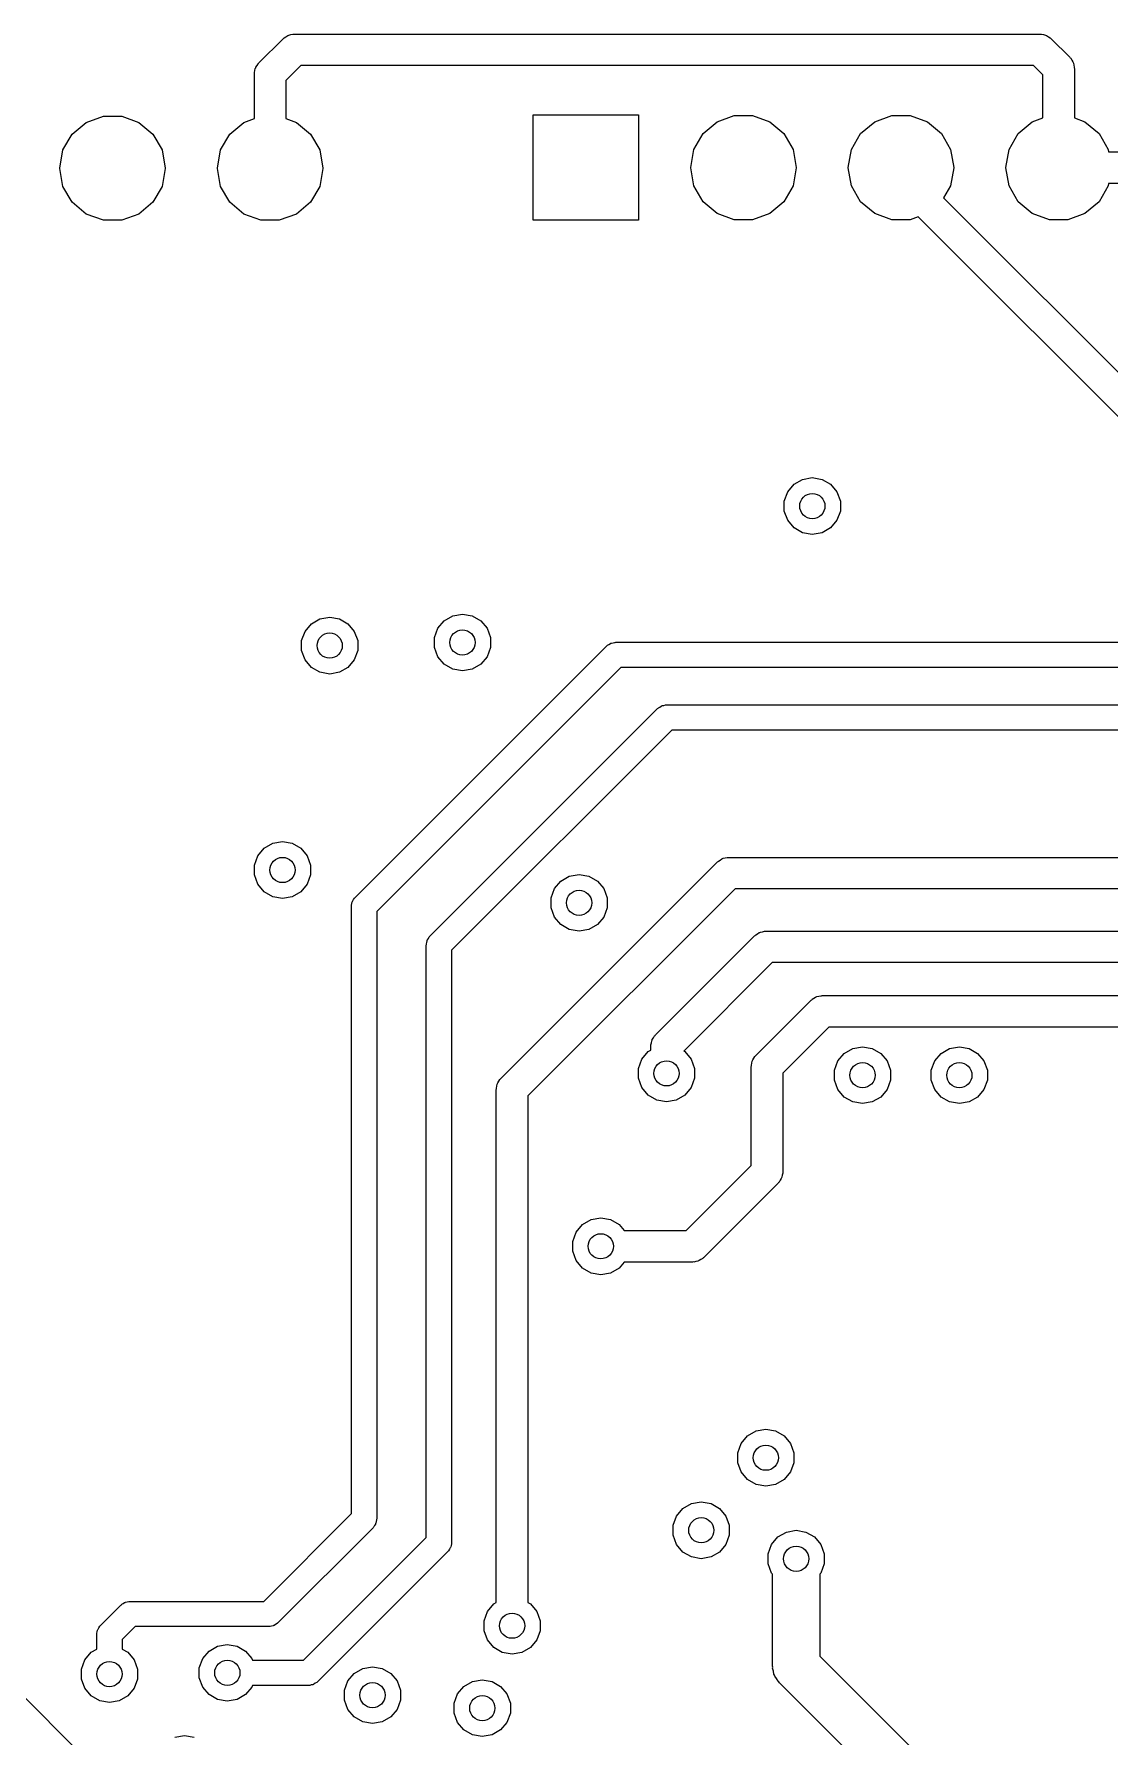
# Model space of a CAD drawing. Extents: x 91.5 to 189.2, y -113.3 to -60.6.
# Drawn here: x 132.84 to 150.19, y -88.09 to -60.63 of the extents above; entities that cross this region are included whole.
import ezdxf

# ---------------------------------------------------------------- set-up
doc = ezdxf.new("R2010")
doc.units = 0
doc.header["$MEASUREMENT"] = 0
doc.layers.add('BLACK', color=7, linetype='CONTINUOUS')

msp = doc.modelspace()

# ---------------------------------------------------------------- linework, layer by layer
at = {"layer": 'Black'}
for p, q in [((136.47, -61.0904), (136.86, -60.7004)), ((136.86, -60.7004), (136.87, -60.694)), ((136.87, -60.694), (136.877, -60.6854)), ((136.877, -60.6854), (136.905, -60.6688)), ((136.905, -60.6688), (136.933, -60.6498)), ((136.933, -60.6498), (136.943, -60.6469)), ((136.943, -60.6469), (136.953, -60.6413)), ((136.953, -60.6413), (136.986, -60.6356)), ((136.986, -60.6356), (137.018, -60.627)), ((137.018, -60.627), (137.029, -60.6279)), ((137.029, -60.6279), (137.04, -60.626)), ((137.04, -60.626), (149.06, -60.626)), ((149.06, -60.626), (149.071, -60.6279)), ((149.071, -60.6279), (149.082, -60.627)), ((149.082, -60.627), (149.114, -60.6356)), ((149.114, -60.6356), (149.147, -60.6413)), ((149.147, -60.6413), (149.157, -60.6469)), ((149.157, -60.6469), (149.167, -60.6498)), ((149.167, -60.6498), (149.195, -60.6688)), ((149.195, -60.6688), (149.223, -60.6854)), ((149.223, -60.6854), (149.23, -60.694)), ((149.23, -60.694), (149.24, -60.7004)), ((149.24, -60.7004), (149.54, -61.0004)), ((136.397, -61.2479), (136.406, -61.2158)), ((136.398, -61.259), (136.397, -61.2479)), ((136.406, -61.2158), (136.411, -61.1831)), ((136.411, -61.1831), (136.417, -61.1734)), ((136.417, -61.1734), (136.42, -61.1627)), ((136.42, -61.1627), (136.439, -61.1355)), ((136.439, -61.1355), (136.455, -61.1067)), ((136.455, -61.1067), (136.464, -61.0995)), ((136.464, -61.0995), (136.47, -61.0904)), ((137.145, -61.134), (136.904, -61.3752)), ((148.955, -61.134), (137.145, -61.134)), ((149.106, -61.2852), (148.955, -61.134)), ((149.54, -61.0004), (149.546, -61.0095)), ((149.546, -61.0095), (149.555, -61.0167)), ((149.555, -61.0167), (149.571, -61.0455)), ((149.571, -61.0455), (149.59, -61.0727)), ((149.59, -61.0727), (149.593, -61.0834)), ((149.593, -61.0834), (149.599, -61.0931)), ((149.599, -61.0931), (149.604, -61.1258)), ((149.604, -61.1258), (149.613, -61.1579)), ((149.613, -61.1579), (149.612, -61.169)), ((149.612, -61.169), (149.614, -61.18)), ((149.614, -61.18), (149.614, -61.9784)), ((136.396, -61.27), (136.398, -61.259)), ((136.396, -61.9884), (136.396, -61.27)), ((136.904, -61.3752), (136.904, -61.9884)), ((149.106, -61.9784), (149.106, -61.2852)), ((133.459, -62.2404), (133.685, -62.0506)), ((133.685, -62.0506), (133.962, -61.9497)), ((133.962, -61.9497), (134.258, -61.9497)), ((134.258, -61.9497), (134.535, -62.0506)), ((134.535, -62.0506), (134.761, -62.2404)), ((135.999, -62.2404), (136.225, -62.0506)), ((136.225, -62.0506), (136.396, -61.9884)), ((136.904, -61.9884), (137.075, -62.0506)), ((137.075, -62.0506), (137.301, -62.2404)), ((140.89, -63.63), (140.89, -61.93)), ((140.89, -61.93), (142.59, -61.93)), ((142.59, -61.93), (142.59, -63.63)), ((143.629, -62.2304), (143.855, -62.0406)), ((143.855, -62.0406), (144.132, -61.9397)), ((144.132, -61.9397), (144.428, -61.9397)), ((144.428, -61.9397), (144.705, -62.0406)), ((144.705, -62.0406), (144.931, -62.2304)), ((146.169, -62.2304), (146.395, -62.0406)), ((146.395, -62.0406), (146.672, -61.9397)), ((146.672, -61.9397), (146.968, -61.9397)), ((146.968, -61.9397), (147.245, -62.0406)), ((147.245, -62.0406), (147.471, -62.2304)), ((148.709, -62.2304), (148.935, -62.0406)), ((148.935, -62.0406), (149.106, -61.9784)), ((149.614, -61.9784), (149.785, -62.0406)), ((149.785, -62.0406), (150.011, -62.2304)), ((133.311, -62.496), (133.459, -62.2404)), ((134.761, -62.2404), (134.909, -62.496)), ((135.851, -62.496), (135.999, -62.2404)), ((137.301, -62.2404), (137.449, -62.496)), ((143.481, -62.486), (143.629, -62.2304)), ((144.931, -62.2304), (145.079, -62.486)), ((146.021, -62.486), (146.169, -62.2304)), ((147.471, -62.2304), (147.619, -62.486)), ((148.561, -62.486), (148.709, -62.2304)), ((150.011, -62.2304), (150.159, -62.486)), ((133.26, -62.7868), (133.311, -62.496)), ((134.909, -62.496), (134.96, -62.7868)), ((135.8, -62.7868), (135.851, -62.496)), ((137.449, -62.496), (137.5, -62.7868)), ((143.43, -62.7768), (143.481, -62.486)), ((145.079, -62.486), (145.13, -62.7768)), ((145.97, -62.7768), (146.021, -62.486)), ((147.619, -62.486), (147.67, -62.7768)), ((148.51, -62.7768), (148.561, -62.486)), ((150.159, -62.486), (150.166, -62.526)), ((150.166, -62.526), (150.85, -62.526)), ((133.26, -62.7932), (133.26, -62.7868)), ((133.311, -63.084), (133.26, -62.7932)), ((134.96, -62.7932), (134.909, -63.084)), ((134.96, -62.7868), (134.96, -62.7932)), ((135.8, -62.7932), (135.8, -62.7868)), ((135.851, -63.084), (135.8, -62.7932)), ((137.5, -62.7932), (137.449, -63.084)), ((137.5, -62.7868), (137.5, -62.7932)), ((143.43, -62.7832), (143.43, -62.7768)), ((143.481, -63.074), (143.43, -62.7832)), ((145.13, -62.7832), (145.079, -63.074)), ((145.13, -62.7768), (145.13, -62.7832)), ((145.97, -62.7832), (145.97, -62.7768)), ((146.021, -63.074), (145.97, -62.7832)), ((147.67, -62.7832), (147.619, -63.074)), ((147.67, -62.7768), (147.67, -62.7832)), ((148.51, -62.7832), (148.51, -62.7768)), ((148.561, -63.074), (148.51, -62.7832)), ((133.459, -63.3396), (133.311, -63.084)), ((134.909, -63.084), (134.761, -63.3396)), ((135.999, -63.3396), (135.851, -63.084)), ((137.449, -63.084), (137.301, -63.3396)), ((143.629, -63.3296), (143.481, -63.074)), ((145.079, -63.074), (144.931, -63.3296)), ((146.169, -63.3296), (146.021, -63.074)), ((147.619, -63.074), (147.507, -63.2677)), ((148.709, -63.3296), (148.561, -63.074)), ((150.159, -63.074), (150.011, -63.3296)), ((150.166, -63.034), (150.159, -63.074)), ((150.745, -63.034), (150.166, -63.034)), ((133.685, -63.5294), (133.459, -63.3396)), ((134.761, -63.3396), (134.535, -63.5294)), ((136.225, -63.5294), (135.999, -63.3396)), ((137.301, -63.3396), (137.075, -63.5294)), ((143.855, -63.5194), (143.629, -63.3296)), ((144.931, -63.3296), (144.705, -63.5194)), ((146.395, -63.5194), (146.169, -63.3296)), ((147.507, -63.2677), (152.43, -68.1904)), ((148.935, -63.5194), (148.709, -63.3296)), ((150.011, -63.3296), (149.785, -63.5194)), ((133.962, -63.6303), (133.685, -63.5294)), ((134.258, -63.6303), (133.962, -63.6303)), ((134.535, -63.5294), (134.258, -63.6303)), ((136.502, -63.6303), (136.225, -63.5294)), ((136.798, -63.6303), (136.502, -63.6303)), ((137.075, -63.5294), (136.798, -63.6303)), ((142.59, -63.63), (140.89, -63.63)), ((144.132, -63.6203), (143.855, -63.5194)), ((144.428, -63.6203), (144.132, -63.6203)), ((144.705, -63.5194), (144.428, -63.6203)), ((146.672, -63.6203), (146.395, -63.5194)), ((146.968, -63.6203), (146.672, -63.6203)), ((147.095, -63.574), (146.968, -63.6203)), ((151.996, -68.4752), (147.095, -63.574)), ((149.212, -63.6203), (148.935, -63.5194)), ((149.508, -63.6203), (149.212, -63.6203)), ((149.785, -63.5194), (149.508, -63.6203)), ((145.095, -67.8884), (145.233, -67.8087)), ((145.233, -67.8087), (145.39, -67.7811)), ((145.39, -67.7811), (145.547, -67.8087)), ((145.547, -67.8087), (145.685, -67.8884)), ((144.938, -68.1603), (144.993, -68.0105)), ((144.993, -68.0105), (145.095, -67.8884)), ((145.685, -67.8884), (145.787, -68.0105)), ((145.787, -68.0105), (145.842, -68.1603)), ((144.938, -68.3197), (144.938, -68.1603)), ((144.993, -68.4695), (144.938, -68.3197)), ((145.842, -68.3197), (145.787, -68.4695)), ((145.842, -68.1603), (145.842, -68.3197)), ((145.095, -68.5916), (144.993, -68.4695)), ((145.233, -68.6713), (145.095, -68.5916)), ((145.685, -68.5916), (145.547, -68.6713)), ((145.787, -68.4695), (145.685, -68.5916)), ((145.39, -68.6989), (145.233, -68.6713)), ((145.547, -68.6713), (145.39, -68.6989)), ((137.453, -70.0587), (137.61, -70.0311)), ((137.61, -70.0311), (137.767, -70.0587)), ((139.455, -70.0884), (139.593, -70.0087)), ((139.593, -70.0087), (139.75, -69.9811)), ((139.75, -69.9811), (139.907, -70.0087)), ((139.907, -70.0087), (140.045, -70.0884)), ((137.158, -70.4103), (137.213, -70.2605)), ((137.213, -70.2605), (137.315, -70.1384)), ((137.315, -70.1384), (137.453, -70.0587)), ((137.767, -70.0587), (137.905, -70.1384)), ((137.905, -70.1384), (138.007, -70.2605)), ((138.007, -70.2605), (138.062, -70.4103)), ((139.298, -70.3603), (139.353, -70.2105)), ((139.353, -70.2105), (139.455, -70.0884)), ((140.045, -70.0884), (140.147, -70.2105)), ((140.147, -70.2105), (140.202, -70.3603)), ((137.158, -70.5697), (137.158, -70.4103)), ((137.213, -70.7195), (137.158, -70.5697)), ((138.062, -70.5697), (138.007, -70.7195)), ((138.021, -74.5513), (142.076, -70.4963)), ((138.062, -70.4103), (138.062, -70.5697)), ((139.298, -70.5197), (139.298, -70.3603)), ((139.353, -70.6695), (139.298, -70.5197)), ((140.202, -70.5197), (140.147, -70.6695)), ((140.202, -70.3603), (140.202, -70.5197)), ((142.076, -70.4963), (142.084, -70.4912)), ((142.084, -70.4912), (142.089, -70.4843)), ((142.089, -70.4843), (142.112, -70.4711)), ((142.112, -70.4711), (142.134, -70.4558)), ((142.134, -70.4558), (142.143, -70.4535)), ((142.143, -70.4535), (142.151, -70.4491)), ((142.151, -70.4491), (142.177, -70.4444)), ((142.177, -70.4444), (142.202, -70.4376)), ((142.202, -70.4376), (142.211, -70.4384)), ((142.211, -70.4384), (142.22, -70.4368)), ((142.22, -70.4368), (151.856, -70.4368)), ((137.315, -70.8416), (137.213, -70.7195)), ((137.453, -70.9213), (137.315, -70.8416)), ((137.905, -70.8416), (137.767, -70.9213)), ((138.007, -70.7195), (137.905, -70.8416)), ((142.304, -70.8432), (138.368, -74.7792)), ((139.455, -70.7916), (139.353, -70.6695)), ((139.593, -70.8713), (139.455, -70.7916)), ((140.045, -70.7916), (139.907, -70.8713)), ((140.147, -70.6695), (140.045, -70.7916)), ((151.94, -70.8432), (142.304, -70.8432)), ((137.61, -70.9489), (137.453, -70.9213)), ((137.767, -70.9213), (137.61, -70.9489)), ((139.75, -70.8989), (139.593, -70.8713)), ((139.907, -70.8713), (139.75, -70.8989)), ((139.226, -75.1763), (142.896, -71.5063)), ((142.896, -71.5063), (142.904, -71.5012)), ((142.904, -71.5012), (142.909, -71.4943)), ((142.909, -71.4943), (142.932, -71.4811)), ((142.932, -71.4811), (142.954, -71.4658)), ((142.954, -71.4658), (142.963, -71.4635)), ((142.963, -71.4635), (142.971, -71.4591)), ((142.971, -71.4591), (142.997, -71.4544)), ((142.997, -71.4544), (143.022, -71.4476)), ((143.022, -71.4476), (143.031, -71.4484)), ((143.031, -71.4484), (143.04, -71.4468)), ((143.04, -71.4468), (154.316, -71.4468)), ((143.124, -71.8532), (139.573, -75.4042)), ((154.4, -71.8532), (143.124, -71.8532)), ((136.398, -74.0303), (136.453, -73.8805)), ((136.453, -73.8805), (136.555, -73.7584)), ((136.555, -73.7584), (136.693, -73.6787)), ((136.693, -73.6787), (136.85, -73.6511)), ((136.85, -73.6511), (137.007, -73.6787)), ((137.007, -73.6787), (137.145, -73.7584)), ((137.145, -73.7584), (137.247, -73.8805)), ((137.247, -73.8805), (137.302, -74.0303)), ((136.398, -74.1897), (136.398, -74.0303)), ((137.302, -74.0303), (137.302, -74.1897)), ((140.37, -77.4704), (143.86, -73.9804)), ((143.86, -73.9804), (143.87, -73.974)), ((143.87, -73.974), (143.877, -73.9654)), ((143.877, -73.9654), (143.905, -73.9488)), ((143.905, -73.9488), (143.933, -73.9298)), ((143.933, -73.9298), (143.943, -73.9269)), ((143.943, -73.9269), (143.953, -73.9213)), ((143.953, -73.9213), (143.986, -73.9156)), ((143.986, -73.9156), (144.018, -73.907)), ((144.018, -73.907), (144.029, -73.9079)), ((144.029, -73.9079), (144.04, -73.906)), ((144.04, -73.906), (174.735, -73.906)), ((136.453, -74.3395), (136.398, -74.1897)), ((136.555, -74.4616), (136.453, -74.3395)), ((137.247, -74.3395), (137.145, -74.4616)), ((137.302, -74.1897), (137.247, -74.3395)), ((144.145, -74.414), (140.804, -77.7552)), ((141.178, -74.5603), (141.233, -74.4105)), ((141.233, -74.4105), (141.335, -74.2884)), ((141.335, -74.2884), (141.473, -74.2087)), ((141.473, -74.2087), (141.63, -74.1811)), ((141.63, -74.1811), (141.787, -74.2087)), ((141.787, -74.2087), (141.925, -74.2884)), ((141.925, -74.2884), (142.027, -74.4105)), ((142.027, -74.4105), (142.082, -74.5603)), ((174.84, -74.414), (144.145, -74.414)), ((136.693, -74.5413), (136.555, -74.4616)), ((136.85, -74.5689), (136.693, -74.5413)), ((137.007, -74.5413), (136.85, -74.5689)), ((137.145, -74.4616), (137.007, -74.5413)), ((137.962, -74.695), (137.963, -74.6862)), ((137.962, -82.145), (137.962, -74.695)), ((137.963, -74.6773), (137.969, -74.6517)), ((137.963, -74.6862), (137.963, -74.6773)), ((137.969, -74.6517), (137.974, -74.6255)), ((137.974, -74.6255), (137.979, -74.6178)), ((137.979, -74.6178), (137.981, -74.6091)), ((137.981, -74.6091), (137.996, -74.5874)), ((137.996, -74.5874), (138.009, -74.5644)), ((138.009, -74.5644), (138.016, -74.5586)), ((138.016, -74.5586), (138.021, -74.5513)), ((141.178, -74.7197), (141.178, -74.5603)), ((142.082, -74.5603), (142.082, -74.7197)), ((138.368, -74.7792), (138.368, -82.145)), ((141.233, -74.8695), (141.178, -74.7197)), ((141.335, -74.9916), (141.233, -74.8695)), ((142.027, -74.8695), (141.925, -74.9916)), ((142.082, -74.7197), (142.027, -74.8695)), ((139.174, -75.2767), (139.179, -75.2505)), ((139.179, -75.2505), (139.184, -75.2428)), ((139.184, -75.2428), (139.186, -75.2341)), ((139.186, -75.2341), (139.201, -75.2124)), ((139.201, -75.2124), (139.214, -75.1894)), ((139.214, -75.1894), (139.221, -75.1836)), ((139.221, -75.1836), (139.226, -75.1763)), ((141.473, -75.0713), (141.335, -74.9916)), ((141.63, -75.0989), (141.473, -75.0713)), ((141.787, -75.0713), (141.63, -75.0989)), ((141.925, -74.9916), (141.787, -75.0713)), ((142.86, -76.7704), (144.46, -75.1704)), ((144.46, -75.1704), (144.47, -75.164)), ((144.47, -75.164), (144.477, -75.1554)), ((144.477, -75.1554), (144.505, -75.1388)), ((144.505, -75.1388), (144.533, -75.1198)), ((144.533, -75.1198), (144.543, -75.1169)), ((144.543, -75.1169), (144.553, -75.1113)), ((144.553, -75.1113), (144.586, -75.1056)), ((144.586, -75.1056), (144.618, -75.097)), ((144.618, -75.097), (144.629, -75.0979)), ((144.629, -75.0979), (144.64, -75.096)), ((144.64, -75.096), (176.605, -75.096)), ((139.167, -75.32), (139.168, -75.3112)), ((139.167, -84.8758), (139.167, -75.32)), ((139.168, -75.3023), (139.174, -75.2767)), ((139.168, -75.3112), (139.168, -75.3023)), ((139.573, -75.4042), (139.573, -84.96)), ((144.745, -75.604), (143.32, -77.0296)), ((176.71, -75.604), (144.745, -75.604)), ((144.48, -77.1004), (145.37, -76.2104)), ((145.37, -76.2104), (145.38, -76.204)), ((145.38, -76.204), (145.387, -76.1954)), ((145.387, -76.1954), (145.415, -76.1788)), ((145.415, -76.1788), (145.443, -76.1598)), ((145.443, -76.1598), (145.453, -76.1569)), ((145.453, -76.1569), (145.463, -76.1513)), ((145.463, -76.1513), (145.496, -76.1456)), ((145.496, -76.1456), (145.528, -76.137)), ((145.528, -76.137), (145.539, -76.1379)), ((145.539, -76.1379), (145.55, -76.136)), ((145.55, -76.136), (178.485, -76.136)), ((142.787, -76.9279), (142.796, -76.8958)), ((142.796, -76.8958), (142.801, -76.8631)), ((142.801, -76.8631), (142.807, -76.8534)), ((142.807, -76.8534), (142.81, -76.8427)), ((142.81, -76.8427), (142.829, -76.8155)), ((142.829, -76.8155), (142.845, -76.7867)), ((142.845, -76.7867), (142.854, -76.7795)), ((142.854, -76.7795), (142.86, -76.7704)), ((145.655, -76.644), (144.914, -77.3852)), ((178.59, -76.644), (145.655, -76.644)), ((142.588, -77.3103), (142.643, -77.1605)), ((142.643, -77.1605), (142.745, -77.0384)), ((142.745, -77.0384), (142.786, -77.0148)), ((142.786, -76.95), (142.788, -76.939)), ((142.786, -77.0148), (142.786, -76.95)), ((142.788, -76.939), (142.787, -76.9279)), ((143.32, -77.0296), (143.335, -77.0384)), ((143.335, -77.0384), (143.437, -77.1605)), ((143.437, -77.1605), (143.492, -77.3103)), ((144.421, -77.1931), (144.427, -77.1834)), ((144.427, -77.1834), (144.43, -77.1727)), ((144.43, -77.1727), (144.449, -77.1455)), ((144.449, -77.1455), (144.465, -77.1167)), ((144.465, -77.1167), (144.474, -77.1095)), ((144.474, -77.1095), (144.48, -77.1004)), ((145.803, -77.1905), (145.905, -77.0684)), ((145.905, -77.0684), (146.043, -76.9887)), ((146.043, -76.9887), (146.2, -76.9611)), ((146.2, -76.9611), (146.357, -76.9887)), ((146.357, -76.9887), (146.495, -77.0684)), ((146.495, -77.0684), (146.597, -77.1905)), ((147.363, -77.1905), (147.465, -77.0684)), ((147.465, -77.0684), (147.603, -76.9887)), ((147.603, -76.9887), (147.76, -76.9611)), ((147.76, -76.9611), (147.917, -76.9887)), ((147.917, -76.9887), (148.055, -77.0684)), ((148.055, -77.0684), (148.157, -77.1905)), ((142.588, -77.4697), (142.588, -77.3103)), ((143.492, -77.3103), (143.492, -77.4697)), ((144.406, -77.28), (144.408, -77.269)), ((144.406, -78.8748), (144.406, -77.28)), ((144.407, -77.2579), (144.416, -77.2258)), ((144.408, -77.269), (144.407, -77.2579)), ((144.416, -77.2258), (144.421, -77.1931)), ((144.914, -77.3852), (144.914, -78.98)), ((145.748, -77.3403), (145.803, -77.1905)), ((145.748, -77.4997), (145.748, -77.3403)), ((146.597, -77.1905), (146.652, -77.3403)), ((146.652, -77.3403), (146.652, -77.4997)), ((147.308, -77.3403), (147.363, -77.1905)), ((147.308, -77.4997), (147.308, -77.3403)), ((148.157, -77.1905), (148.212, -77.3403)), ((148.212, -77.3403), (148.212, -77.4997)), ((140.296, -77.65), (140.298, -77.639)), ((140.296, -85.9248), (140.296, -77.65)), ((140.297, -77.6279), (140.306, -77.5958)), ((140.298, -77.639), (140.297, -77.6279)), ((140.306, -77.5958), (140.311, -77.5631)), ((140.311, -77.5631), (140.317, -77.5534)), ((140.317, -77.5534), (140.32, -77.5427)), ((140.32, -77.5427), (140.339, -77.5155)), ((140.339, -77.5155), (140.355, -77.4867)), ((140.355, -77.4867), (140.364, -77.4795)), ((140.364, -77.4795), (140.37, -77.4704)), ((142.643, -77.6195), (142.588, -77.4697)), ((142.745, -77.7416), (142.643, -77.6195)), ((143.437, -77.6195), (143.335, -77.7416)), ((143.492, -77.4697), (143.437, -77.6195)), ((145.803, -77.6495), (145.748, -77.4997)), ((145.905, -77.7716), (145.803, -77.6495)), ((146.597, -77.6495), (146.495, -77.7716)), ((146.652, -77.4997), (146.597, -77.6495)), ((147.363, -77.6495), (147.308, -77.4997)), ((147.465, -77.7716), (147.363, -77.6495)), ((148.157, -77.6495), (148.055, -77.7716)), ((148.212, -77.4997), (148.157, -77.6495)), ((140.804, -77.7552), (140.804, -85.9248)), ((142.883, -77.8213), (142.745, -77.7416)), ((143.04, -77.8489), (142.883, -77.8213)), ((143.197, -77.8213), (143.04, -77.8489)), ((143.335, -77.7416), (143.197, -77.8213)), ((146.043, -77.8513), (145.905, -77.7716)), ((146.2, -77.8789), (146.043, -77.8513)), ((146.357, -77.8513), (146.2, -77.8789)), ((146.495, -77.7716), (146.357, -77.8513)), ((147.603, -77.8513), (147.465, -77.7716)), ((147.76, -77.8789), (147.603, -77.8513)), ((147.917, -77.8513), (147.76, -77.8789)), ((148.055, -77.7716), (147.917, -77.8513)), ((143.355, -79.926), (144.406, -78.8748)), ((144.89, -79.0873), (144.871, -79.1145)), ((144.893, -79.0766), (144.89, -79.0873)), ((144.899, -79.0669), (144.893, -79.0766)), ((144.904, -79.0342), (144.899, -79.0669)), ((144.913, -79.0021), (144.904, -79.0342)), ((144.914, -78.98), (144.912, -78.991)), ((144.912, -78.991), (144.913, -79.0021)), ((144.84, -79.1596), (143.64, -80.3596)), ((144.846, -79.1505), (144.84, -79.1596)), ((144.855, -79.1433), (144.846, -79.1505)), ((144.871, -79.1145), (144.855, -79.1433)), ((141.583, -79.9505), (141.685, -79.8284)), ((141.685, -79.8284), (141.823, -79.7487)), ((141.823, -79.7487), (141.98, -79.7211)), ((141.98, -79.7211), (142.137, -79.7487)), ((142.137, -79.7487), (142.275, -79.8284)), ((142.275, -79.8284), (142.357, -79.926)), ((142.357, -79.926), (143.355, -79.926)), ((141.528, -80.1003), (141.583, -79.9505)), ((141.528, -80.2597), (141.528, -80.1003)), ((141.583, -80.4095), (141.528, -80.2597)), ((141.685, -80.5316), (141.583, -80.4095)), ((142.357, -80.434), (142.275, -80.5316)), ((143.46, -80.434), (142.357, -80.434)), ((143.471, -80.4321), (143.46, -80.434)), ((143.482, -80.433), (143.471, -80.4321)), ((143.514, -80.4244), (143.482, -80.433)), ((143.547, -80.4187), (143.514, -80.4244)), ((143.557, -80.4131), (143.547, -80.4187)), ((143.567, -80.4102), (143.557, -80.4131)), ((143.595, -80.3912), (143.567, -80.4102)), ((143.623, -80.3746), (143.595, -80.3912)), ((143.63, -80.366), (143.623, -80.3746)), ((143.64, -80.3596), (143.63, -80.366)), ((141.823, -80.6113), (141.685, -80.5316)), ((141.98, -80.6389), (141.823, -80.6113)), ((142.137, -80.6113), (141.98, -80.6389)), ((142.275, -80.5316), (142.137, -80.6113)), ((137.962, -83.805), (137.962, -82.145)), ((138.368, -82.145), (138.368, -83.805)), ((144.345, -83.2384), (144.483, -83.1587)), ((144.483, -83.1587), (144.64, -83.1311)), ((144.64, -83.1311), (144.797, -83.1587)), ((144.797, -83.1587), (144.935, -83.2384)), ((144.188, -83.5103), (144.243, -83.3605)), ((144.243, -83.3605), (144.345, -83.2384)), ((144.935, -83.2384), (145.037, -83.3605)), ((145.037, -83.3605), (145.092, -83.5103)), ((144.188, -83.6697), (144.188, -83.5103)), ((144.243, -83.8195), (144.188, -83.6697)), ((145.092, -83.6697), (145.037, -83.8195)), ((145.092, -83.5103), (145.092, -83.6697)), ((137.962, -84.4908), (137.962, -83.805)), ((138.368, -83.805), (138.368, -84.575)), ((144.345, -83.9416), (144.243, -83.8195)), ((144.483, -84.0213), (144.345, -83.9416)), ((144.64, -84.0489), (144.483, -84.0213)), ((144.797, -84.0213), (144.64, -84.0489)), ((144.935, -83.9416), (144.797, -84.0213)), ((145.037, -83.8195), (144.935, -83.9416)), ((143.443, -84.3287), (143.6, -84.3011)), ((143.6, -84.3011), (143.757, -84.3287)), ((136.546, -85.9068), (137.962, -84.4908)), ((138.367, -84.5927), (138.361, -84.6183)), ((138.368, -84.575), (138.367, -84.5838)), ((138.367, -84.5838), (138.367, -84.5927)), ((143.148, -84.6803), (143.203, -84.5305)), ((143.203, -84.5305), (143.305, -84.4084)), ((143.305, -84.4084), (143.443, -84.3287)), ((143.757, -84.3287), (143.895, -84.4084)), ((143.895, -84.4084), (143.997, -84.5305)), ((143.997, -84.5305), (144.052, -84.6803)), ((138.309, -84.7187), (136.774, -86.2537)), ((138.314, -84.7114), (138.309, -84.7187)), ((138.321, -84.7056), (138.314, -84.7114)), ((138.334, -84.6826), (138.321, -84.7056)), ((138.349, -84.6609), (138.334, -84.6826)), ((138.351, -84.6522), (138.349, -84.6609)), ((138.356, -84.6445), (138.351, -84.6522)), ((138.361, -84.6183), (138.356, -84.6445)), ((143.148, -84.8397), (143.148, -84.6803)), ((143.203, -84.9895), (143.148, -84.8397)), ((144.052, -84.8397), (143.997, -84.9895)), ((144.052, -84.6803), (144.052, -84.8397)), ((144.733, -84.9905), (144.835, -84.8684)), ((144.835, -84.8684), (144.973, -84.7887)), ((144.973, -84.7887), (145.13, -84.7611)), ((145.13, -84.7611), (145.287, -84.7887)), ((145.287, -84.7887), (145.425, -84.8684)), ((145.425, -84.8684), (145.527, -84.9905)), ((137.186, -86.8568), (139.167, -84.8758)), ((139.514, -85.1037), (137.414, -87.2037)), ((139.519, -85.0964), (139.514, -85.1037)), ((139.526, -85.0906), (139.519, -85.0964)), ((139.539, -85.0676), (139.526, -85.0906)), ((139.554, -85.0459), (139.539, -85.0676)), ((139.556, -85.0372), (139.554, -85.0459)), ((139.561, -85.0295), (139.556, -85.0372)), ((139.566, -85.0033), (139.561, -85.0295)), ((139.572, -84.9777), (139.566, -85.0033)), ((139.573, -84.96), (139.572, -84.9688)), ((139.572, -84.9688), (139.572, -84.9777)), ((143.305, -85.1116), (143.203, -84.9895)), ((143.443, -85.1913), (143.305, -85.1116)), ((143.895, -85.1116), (143.757, -85.1913)), ((143.997, -84.9895), (143.895, -85.1116)), ((144.678, -85.1403), (144.733, -84.9905)), ((144.678, -85.2997), (144.678, -85.1403)), ((145.527, -84.9905), (145.582, -85.1403)), ((145.582, -85.1403), (145.582, -85.2997)), ((143.6, -85.2189), (143.443, -85.1913)), ((143.757, -85.1913), (143.6, -85.2189)), ((144.733, -85.4495), (144.678, -85.2997)), ((145.582, -85.2997), (145.527, -85.4495)), ((144.749, -85.4691), (144.733, -85.4495)), ((144.749, -86.95), (144.749, -85.4691)), ((145.527, -85.4495), (145.511, -85.4691)), ((145.511, -85.4691), (145.511, -86.7922)), ((133.916, -86.2963), (134.246, -85.9663)), ((134.246, -85.9663), (134.254, -85.9612)), ((134.254, -85.9612), (134.259, -85.9543)), ((134.259, -85.9543), (134.282, -85.9411)), ((134.282, -85.9411), (134.304, -85.9258)), ((134.304, -85.9258), (134.313, -85.9235)), ((134.313, -85.9235), (134.321, -85.9191)), ((134.321, -85.9191), (134.347, -85.9144)), ((134.347, -85.9144), (134.372, -85.9076)), ((134.372, -85.9076), (134.381, -85.9084)), ((134.381, -85.9084), (134.39, -85.9068)), ((134.39, -85.9068), (136.546, -85.9068)), ((140.153, -86.0705), (140.255, -85.9484)), ((140.255, -85.9484), (140.296, -85.9248)), ((140.804, -85.9248), (140.845, -85.9484)), ((140.845, -85.9484), (140.947, -86.0705)), ((131.414, -86.1763), (134.804, -89.5668)), ((140.098, -86.2203), (140.153, -86.0705)), ((140.098, -86.3797), (140.098, -86.2203)), ((140.947, -86.0705), (141.002, -86.2203)), ((141.002, -86.2203), (141.002, -86.3797)), ((133.857, -86.44), (133.858, -86.4312)), ((133.857, -86.6754), (133.857, -86.44)), ((133.858, -86.4223), (133.864, -86.3967)), ((133.858, -86.4312), (133.858, -86.4223)), ((133.864, -86.3967), (133.869, -86.3705)), ((133.869, -86.3705), (133.874, -86.3628)), ((133.874, -86.3628), (133.876, -86.3541)), ((133.876, -86.3541), (133.891, -86.3324)), ((133.891, -86.3324), (133.904, -86.3094)), ((133.904, -86.3094), (133.911, -86.3036)), ((133.911, -86.3036), (133.916, -86.2963)), ((134.474, -86.3132), (134.263, -86.5242)), ((136.63, -86.3132), (134.474, -86.3132)), ((136.639, -86.3116), (136.63, -86.3132)), ((136.648, -86.3124), (136.639, -86.3116)), ((136.673, -86.3056), (136.648, -86.3124)), ((136.699, -86.3009), (136.673, -86.3056)), ((136.707, -86.2965), (136.699, -86.3009)), ((136.716, -86.2942), (136.707, -86.2965)), ((136.738, -86.2789), (136.716, -86.2942)), ((136.761, -86.2657), (136.738, -86.2789)), ((136.766, -86.2588), (136.761, -86.2657)), ((136.774, -86.2537), (136.766, -86.2588)), ((140.153, -86.5295), (140.098, -86.3797)), ((141.002, -86.3797), (140.947, -86.5295)), ((133.663, -86.8505), (133.765, -86.7284)), ((133.765, -86.7284), (133.857, -86.6754)), ((134.263, -86.5242), (134.263, -86.6754)), ((134.263, -86.6754), (134.355, -86.7284)), ((134.355, -86.7284), (134.457, -86.8505)), ((135.563, -86.8305), (135.665, -86.7084)), ((135.665, -86.7084), (135.803, -86.6287)), ((135.803, -86.6287), (135.96, -86.6011)), ((135.96, -86.6011), (136.117, -86.6287)), ((136.117, -86.6287), (136.255, -86.7084)), ((136.255, -86.7084), (136.357, -86.8305)), ((140.255, -86.6516), (140.153, -86.5295)), ((140.393, -86.7313), (140.255, -86.6516)), ((140.55, -86.7589), (140.393, -86.7313)), ((140.707, -86.7313), (140.55, -86.7589)), ((140.845, -86.6516), (140.707, -86.7313)), ((140.947, -86.5295), (140.845, -86.6516)), ((145.511, -86.7922), (150.848, -92.129)), ((133.608, -87.0003), (133.663, -86.8505)), ((133.608, -87.1597), (133.608, -87.0003)), ((134.457, -86.8505), (134.512, -87.0003)), ((134.512, -87.0003), (134.512, -87.1597)), ((135.508, -86.9803), (135.563, -86.8305)), ((135.508, -87.1397), (135.508, -86.9803)), ((136.357, -86.8305), (136.367, -86.8568)), ((136.367, -86.8568), (137.186, -86.8568)), ((137.903, -87.1905), (138.005, -87.0684)), ((138.005, -87.0684), (138.143, -86.9887)), ((138.143, -86.9887), (138.3, -86.9611)), ((138.3, -86.9611), (138.457, -86.9887)), ((138.457, -86.9887), (138.595, -87.0684)), ((138.595, -87.0684), (138.697, -87.1905)), ((144.752, -86.9665), (144.749, -86.95)), ((144.75, -86.9832), (144.752, -86.9665)), ((144.763, -87.0313), (144.75, -86.9832)), ((144.772, -87.0803), (144.763, -87.0313)), ((133.663, -87.3095), (133.608, -87.1597)), ((133.765, -87.4316), (133.663, -87.3095)), ((134.457, -87.3095), (134.355, -87.4316)), ((134.512, -87.1597), (134.457, -87.3095)), ((135.563, -87.2895), (135.508, -87.1397)), ((135.665, -87.4116), (135.563, -87.2895)), ((136.357, -87.2895), (136.255, -87.4116)), ((136.367, -87.2632), (136.357, -87.2895)), ((137.27, -87.2632), (136.367, -87.2632)), ((137.279, -87.2616), (137.27, -87.2632)), ((137.288, -87.2624), (137.279, -87.2616)), ((137.313, -87.2556), (137.288, -87.2624)), ((137.339, -87.2509), (137.313, -87.2556)), ((137.347, -87.2465), (137.339, -87.2509)), ((137.356, -87.2442), (137.347, -87.2465)), ((137.378, -87.2289), (137.356, -87.2442)), ((137.401, -87.2157), (137.378, -87.2289)), ((137.406, -87.2088), (137.401, -87.2157)), ((137.414, -87.2037), (137.406, -87.2088)), ((137.848, -87.3403), (137.903, -87.1905)), ((137.848, -87.4997), (137.848, -87.3403)), ((138.697, -87.1905), (138.752, -87.3403)), ((138.752, -87.3403), (138.752, -87.4997)), ((139.673, -87.4005), (139.775, -87.2784)), ((139.775, -87.2784), (139.913, -87.1987)), ((139.913, -87.1987), (140.07, -87.1711)), ((140.07, -87.1711), (140.227, -87.1987)), ((140.227, -87.1987), (140.365, -87.2784)), ((140.365, -87.2784), (140.467, -87.4005)), ((144.78, -87.0948), (144.772, -87.0803)), ((144.785, -87.111), (144.78, -87.0948)), ((144.813, -87.1518), (144.785, -87.111)), ((144.838, -87.1949), (144.813, -87.1518)), ((144.851, -87.2057), (144.838, -87.1949)), ((144.861, -87.2194), (144.851, -87.2057)), ((150.421, -92.7794), (144.861, -87.2194)), ((133.903, -87.5113), (133.765, -87.4316)), ((134.06, -87.5389), (133.903, -87.5113)), ((134.217, -87.5113), (134.06, -87.5389)), ((134.355, -87.4316), (134.217, -87.5113)), ((135.803, -87.4913), (135.665, -87.4116)), ((135.96, -87.5189), (135.803, -87.4913)), ((136.117, -87.4913), (135.96, -87.5189)), ((136.255, -87.4116), (136.117, -87.4913)), ((137.903, -87.6495), (137.848, -87.4997)), ((138.752, -87.4997), (138.697, -87.6495)), ((139.618, -87.5503), (139.673, -87.4005)), ((139.618, -87.7097), (139.618, -87.5503)), ((140.467, -87.4005), (140.522, -87.5503)), ((140.522, -87.5503), (140.522, -87.7097)), ((138.005, -87.7716), (137.903, -87.6495)), ((138.143, -87.8513), (138.005, -87.7716)), ((138.3, -87.8789), (138.143, -87.8513)), ((138.457, -87.8513), (138.3, -87.8789)), ((138.595, -87.7716), (138.457, -87.8513)), ((138.697, -87.6495), (138.595, -87.7716)), ((139.673, -87.8595), (139.618, -87.7097)), ((139.775, -87.9816), (139.673, -87.8595)), ((140.467, -87.8595), (140.365, -87.9816)), ((140.522, -87.7097), (140.467, -87.8595)), ((135.113, -88.0987), (135.27, -88.0711)), ((135.27, -88.0711), (135.427, -88.0987)), ((139.913, -88.0613), (139.775, -87.9816)), ((140.07, -88.0889), (139.913, -88.0613)), ((140.227, -88.0613), (140.07, -88.0889)), ((140.365, -87.9816), (140.227, -88.0613))]:
    msp.add_line(p, q, dxfattribs=at)
for centre in [(145.39, -68.24), (137.61, -70.49), (139.75, -70.44), (136.85, -74.11), (141.63, -74.64), (143.04, -77.39), (146.2, -77.42), (147.76, -77.42), (141.98, -80.18), (144.64, -83.59), (143.6, -84.76), (145.13, -85.22), (140.55, -86.3), (134.06, -87.08), (135.96, -87.06), (138.3, -87.42), (140.07, -87.63)]:
    msp.add_circle(centre, 0.2032, dxfattribs=at)

doc.saveas('drawing.dxf')
